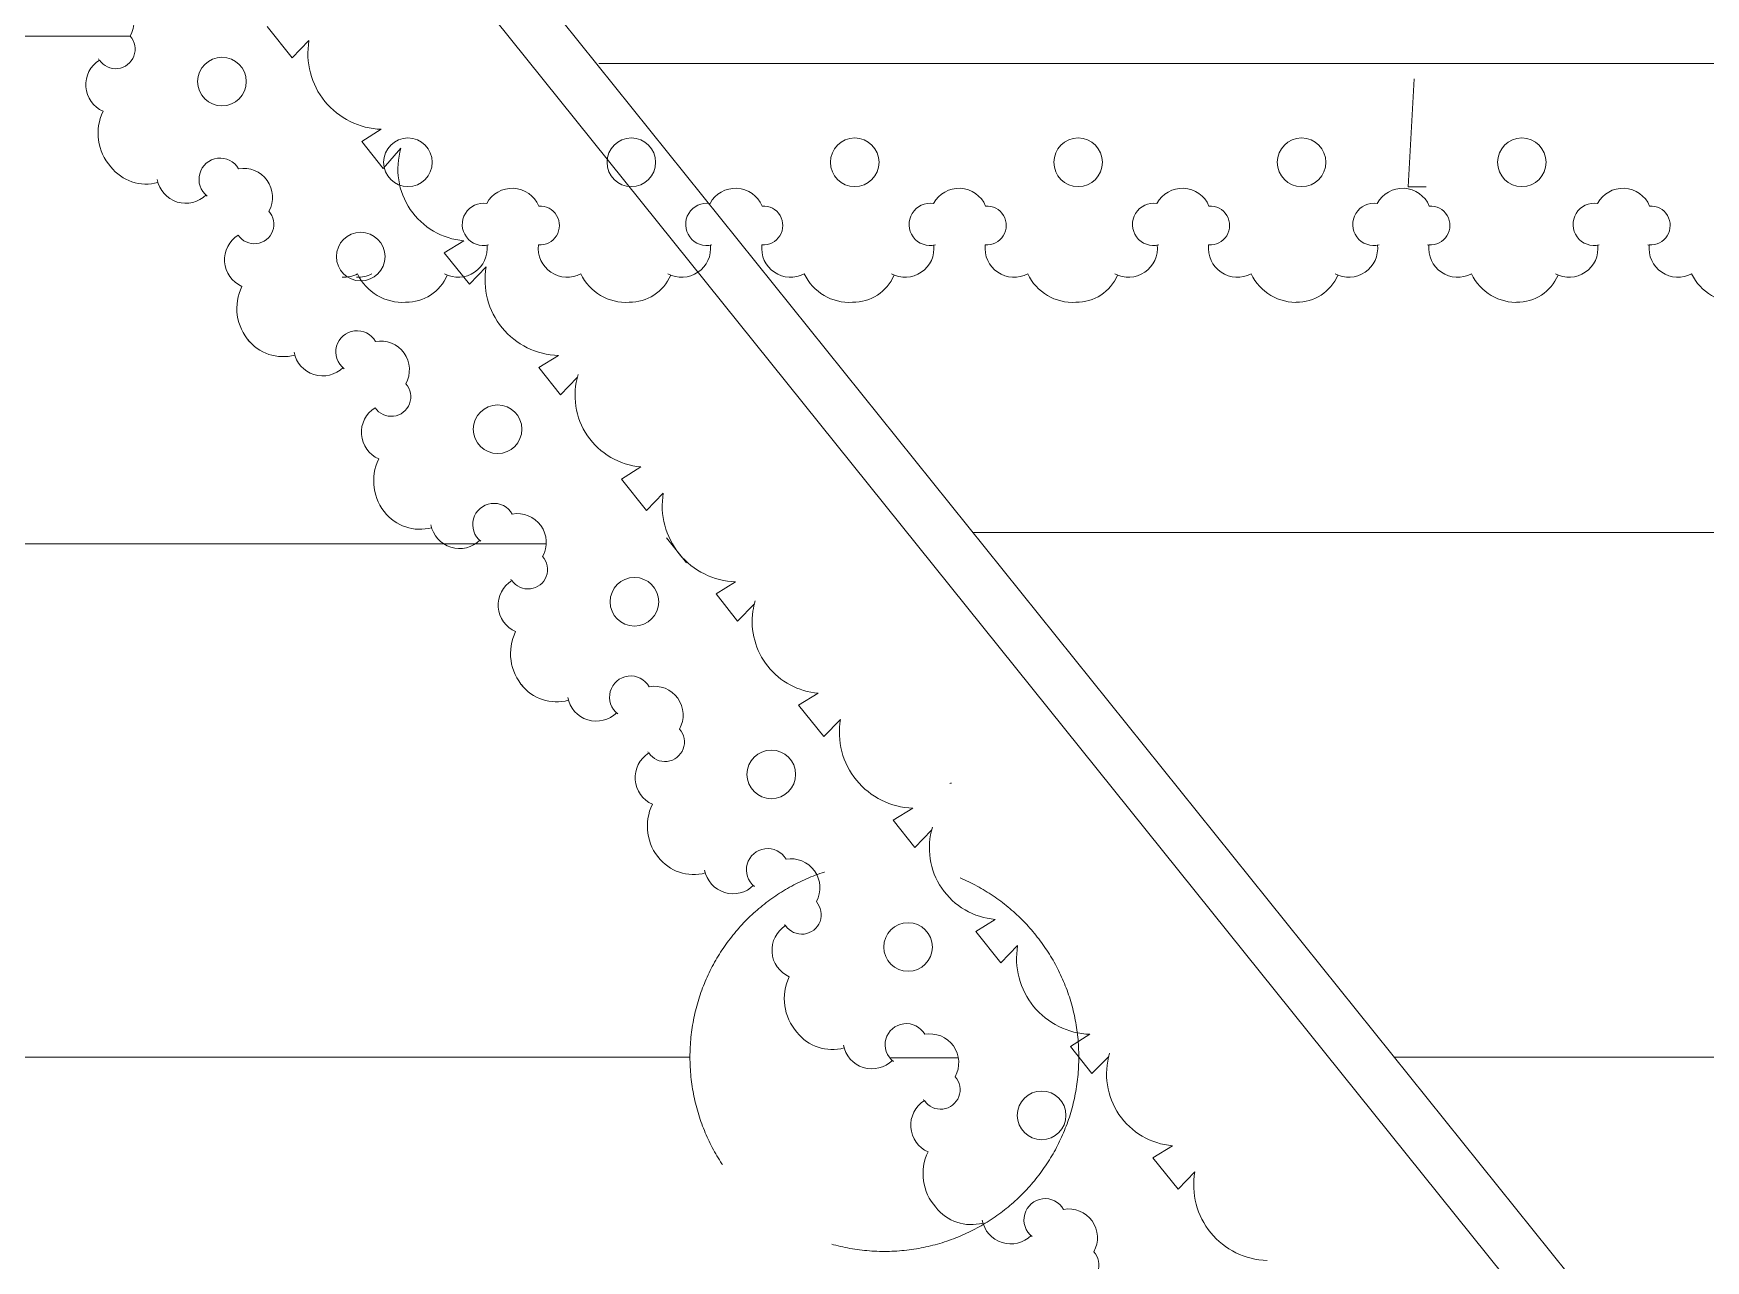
# Model space of a CAD drawing. Header units: millimetres. Extents: x 2399 to 111977, y 1313 to 59551.
# Drawn here: x 15954 to 17271, y 39237 to 40203 of the extents above; entities that cross this region are included whole.
import ezdxf

# ---------------------------------------------------------------- set-up
doc = ezdxf.new("R2010")
doc.units = ezdxf.units.MM
doc.linetypes.add('Невидимая', pattern=[391.222223, 282.222223, -109])
doc.layers.add('hatch1', color=7, linetype='Continuous', lineweight=20, true_color=0x6a6a6a)
doc.layers.add('main line', color=7, linetype='Continuous', lineweight=13)

msp = doc.modelspace()

# ---------------------------------------------------------------- linework, layer by layer
at = {"layer": 'hatch1', "color": 251, "linetype": 'Continuous', "lineweight": 20, "true_color": 0x6a6a6a}
for p in [(17041.0944, 40167.2627), (17050.7187, 40082.151)]:
    msp.add_line(p, (17036.4002, 40082.151), dxfattribs=at)
at = {"layer": 'main line', "color": 7, "linetype": 'Continuous', "lineweight": 13}
for p, q in [((15538.79, 41248.5074), (17305.9715, 39048.0426)), ((15545.2827, 41175.9585), (17260.9173, 39039.6791)), ((15664.6588, 40200.9059), (16030.3968, 40200.9059)), ((16157.9387, 40183.8338), (16138.1514, 40208.471)), ((16171.1502, 40197.378), (16157.9387, 40183.8338)), ((19618.3623, 40179.4455), (16399.3962, 40179.4455)), ((16212.6843, 40118.0406), (16228.0954, 40127.5722)), ((16229.63, 40096.6328), (16212.6843, 40118.0406)), ((16243.5241, 40112.6501), (16229.63, 40096.6328)), ((16277.6211, 40030.3464), (16293.0322, 40039.878)), ((16297.4085, 40005.7092), (16277.6211, 40030.3464)), ((16310.62, 40019.2534), (16297.4085, 40005.7092)), ((16352.1541, 39939.9159), (16367.5652, 39949.4476)), ((16369.0998, 39918.5082), (16352.1541, 39939.9159)), ((16382.3112, 39932.0524), (16369.0998, 39918.5082)), ((16417.0909, 39852.2218), (16432.502, 39861.7534)), ((16436.8783, 39827.5845), (16417.0909, 39852.2218)), ((16450.0897, 39841.1287), (16436.8783, 39827.5845)), ((16452.6875, 39805.9554), (16468.2392, 39786.1875)), ((16693.871, 39810.2199), (17820.4891, 39810.2199)), ((14767.799, 39801.2776), (16357.9296, 39801.2776)), ((16491.6238, 39761.7913), (16507.0349, 39771.3229)), ((16508.5695, 39740.3835), (16491.6238, 39761.7913)), ((16521.781, 39753.9277), (16508.5695, 39740.3835)), ((16556.5607, 39674.0971), (16571.9718, 39683.6288)), ((16576.348, 39649.4599), (16556.5607, 39674.0971)), ((16589.5595, 39663.0041), (16576.348, 39649.4599)), ((16631.0936, 39583.6667), (16646.5047, 39593.1983)), ((16648.0393, 39562.2589), (16631.0936, 39583.6667)), ((16661.2508, 39575.8031), (16648.0393, 39562.2589)), ((16696.0305, 39495.9725), (16711.4416, 39505.5041)), ((16715.8178, 39471.3353), (16696.0305, 39495.9725)), ((16729.0293, 39484.8795), (16715.8178, 39471.3353)), ((16770.5634, 39405.5421), (16785.9745, 39415.0737)), ((14619.4789, 39397.1859), (16471.0864, 39397.1859)), ((16787.5091, 39384.1343), (16770.5634, 39405.5421)), ((16800.7206, 39397.6785), (16787.5091, 39384.1343)), ((17025.5764, 39397.1859), (17820.7669, 39397.1859)), ((16628.3882, 39396.43), (16682.3608, 39396.43)), ((16835.5002, 39317.8479), (16850.9113, 39327.3795)), ((16855.2876, 39293.2107), (16835.5002, 39317.8479)), ((16868.4991, 39306.7549), (16855.2876, 39293.2107))]:
    msp.add_line(p, q, dxfattribs=at)
at = {"layer": 'main line', "color": 7, "linetype": 'Continuous', "lineweight": 13, "flags": 128}
for points in [[(15981.7927, 40212.8237, -1.219803903), (16006.5144, 40234.2477, -0.63216014), (16030.3968, 40200.9059, -1.067465283), (16006.2065, 40182.0281, 0.60309642), (16009.1103, 40141.7183)], [(15981.7927, 40212.8237, -1.219803903), (16006.5144, 40234.2477, -0.63216014), (16030.3968, 40200.9059, -1.067465283), (16006.2065, 40182.0281, 0.60309642), (16009.1103, 40141.7183)], [(15981.7927, 40212.8237, -1.219803903), (16006.5144, 40234.2477, -0.63216014), (16030.3968, 40200.9059, -1.067465283), (16006.2065, 40182.0281, 0.60309642), (16009.1103, 40141.7183)], [(15981.7927, 40212.8237, -1.219803903), (16006.5144, 40234.2477, -0.63216014), (16030.3968, 40200.9059, -1.067465283), (16006.2065, 40182.0281, 0.60309642), (16009.1103, 40141.7183)], [(15981.7927, 40212.8237, -1.219803903), (16006.5144, 40234.2477, -0.63216014), (16030.3968, 40200.9059, -1.067465283), (16006.2065, 40182.0281, 0.60309642), (16009.1103, 40141.7183)], [(15981.7927, 40212.8237, -1.219803903), (16006.5144, 40234.2477, -0.63216014), (16030.3968, 40200.9059, -1.067465283), (16006.2065, 40182.0281, 0.60309642), (16009.1103, 40141.7183)], [(16005.4624, 40182.9667, 0.017938026), (16005.999, 40181.8973)], [(16005.4624, 40182.9667, 0.017938026), (16005.999, 40181.8973)], [(16005.4624, 40182.9667, 0.017938026), (16005.999, 40181.8973)], [(16005.4624, 40182.9667, 0.017938026), (16005.999, 40181.8973)], [(16005.4624, 40182.9667, 0.017938026), (16005.999, 40181.8973)], [(16005.4624, 40182.9667, 0.017938026), (16005.999, 40181.8973)], [(16015.1633, 40098.1167, -0.304535594), (16009.1103, 40141.7183)], [(16015.1633, 40098.1167, -0.304535594), (16009.1103, 40141.7183)], [(16015.1633, 40098.1167, -0.304535594), (16009.1103, 40141.7183)], [(16015.1633, 40098.1167, -0.304535594), (16009.1103, 40141.7183)], [(16015.1633, 40098.1167, -0.304535594), (16009.1103, 40141.7183)], [(16015.1633, 40098.1167, -0.304535594), (16009.1103, 40141.7183)], [(16052.2604, 40085.7033, -0.304535594), (16015.1633, 40098.1167)], [(16052.2604, 40085.7033, -0.304535594), (16015.1633, 40098.1167)], [(16052.2604, 40085.7033, -0.304535594), (16015.1633, 40098.1167)], [(16052.2604, 40085.7033, -0.304535594), (16015.1633, 40098.1167)], [(16052.2604, 40085.7033, -0.304535594), (16015.1633, 40098.1167)], [(16052.2604, 40085.7033, -0.304535594), (16015.1633, 40098.1167)], [(16091.047, 40075.0101, -1.219803903), (16115.7687, 40096.4341, -0.63216014), (16139.6511, 40063.0923, -1.067465283), (16115.4608, 40044.2145, 0.60309642), (16118.3646, 40003.9047)], [(16091.047, 40075.0101, -1.219803903), (16115.7687, 40096.4341, -0.63216014), (16139.6511, 40063.0923, -1.067465283), (16115.4608, 40044.2145, 0.60309642), (16118.3646, 40003.9047)], [(16091.047, 40075.0101, -1.219803903), (16115.7687, 40096.4341, -0.63216014), (16139.6511, 40063.0923, -1.067465283), (16115.4608, 40044.2145, 0.60309642), (16118.3646, 40003.9047)], [(16091.047, 40075.0101, -1.219803903), (16115.7687, 40096.4341, -0.63216014), (16139.6511, 40063.0923, -1.067465283), (16115.4608, 40044.2145, 0.60309642), (16118.3646, 40003.9047)], [(16091.047, 40075.0101, -1.219803903), (16115.7687, 40096.4341, -0.63216014), (16139.6511, 40063.0923, -1.067465283), (16115.4608, 40044.2145, 0.60309642), (16118.3646, 40003.9047)], [(16091.047, 40075.0101, -1.219803903), (16115.7687, 40096.4341, -0.63216014), (16139.6511, 40063.0923, -1.067465283), (16115.4608, 40044.2145, 0.60309642), (16118.3646, 40003.9047)], [(16090.303, 40075.9486, -0.60309642), (16051.7186, 40087.9721)], [(16090.303, 40075.9486, -0.60309642), (16051.7186, 40087.9721)], [(16090.303, 40075.9486, -0.60309642), (16051.7186, 40087.9721)], [(16090.303, 40075.9486, -0.60309642), (16051.7186, 40087.9721)], [(16090.303, 40075.9486, -0.60309642), (16051.7186, 40087.9721)], [(16090.303, 40075.9486, -0.60309642), (16051.7186, 40087.9721)], [(16312.5065, 40036.4966, -1.219803903), (16311.076, 40069.1785, -0.63216014), (16352.04, 40067.1802, -1.067465283), (16351.8053, 40036.4966, 0.60309642), (16385.197, 40013.7303)], [(16312.5065, 40036.4966, -1.219803903), (16311.076, 40069.1785, -0.63216014), (16352.04, 40067.1802, -1.067465283), (16351.8053, 40036.4966, 0.60309642), (16385.197, 40013.7303)], [(16312.5065, 40036.4966, -1.219803903), (16311.076, 40069.1785, -0.63216014), (16352.04, 40067.1802, -1.067465283), (16351.8053, 40036.4966, 0.60309642), (16385.197, 40013.7303)], [(16312.5065, 40036.4966, -1.219803903), (16311.076, 40069.1785, -0.63216014), (16352.04, 40067.1802, -1.067465283), (16351.8053, 40036.4966, 0.60309642), (16385.197, 40013.7303)], [(16312.5065, 40036.4966, -1.219803903), (16311.076, 40069.1785, -0.63216014), (16352.04, 40067.1802, -1.067465283), (16351.8053, 40036.4966, 0.60309642), (16385.197, 40013.7303)], [(16312.5065, 40036.4966, -1.219803903), (16311.076, 40069.1785, -0.63216014), (16352.04, 40067.1802, -1.067465283), (16351.8053, 40036.4966, 0.60309642), (16385.197, 40013.7303)], [(16488.3732, 40036.4966, -1.219803903), (16486.9427, 40069.1785, -0.63216014), (16527.9067, 40067.1802, -1.067465283), (16527.672, 40036.4966, 0.60309642), (16561.0637, 40013.7303)], [(16488.3732, 40036.4966, -1.219803903), (16486.9427, 40069.1785, -0.63216014), (16527.9067, 40067.1802, -1.067465283), (16527.672, 40036.4966, 0.60309642), (16561.0637, 40013.7303)], [(16488.3732, 40036.4966, -1.219803903), (16486.9427, 40069.1785, -0.63216014), (16527.9067, 40067.1802, -1.067465283), (16527.672, 40036.4966, 0.60309642), (16561.0637, 40013.7303)], [(16488.3732, 40036.4966, -1.219803903), (16486.9427, 40069.1785, -0.63216014), (16527.9067, 40067.1802, -1.067465283), (16527.672, 40036.4966, 0.60309642), (16561.0637, 40013.7303)], [(16488.3732, 40036.4966, -1.219803903), (16486.9427, 40069.1785, -0.63216014), (16527.9067, 40067.1802, -1.067465283), (16527.672, 40036.4966, 0.60309642), (16561.0637, 40013.7303)], [(16488.3732, 40036.4966, -1.219803903), (16486.9427, 40069.1785, -0.63216014), (16527.9067, 40067.1802, -1.067465283), (16527.672, 40036.4966, 0.60309642), (16561.0637, 40013.7303)], [(16664.2399, 40036.4966, -1.219803903), (16662.8094, 40069.1785, -0.63216014), (16703.7734, 40067.1802, -1.067465283), (16703.5387, 40036.4966, 0.60309642), (16736.9304, 40013.7303)], [(16664.2399, 40036.4966, -1.219803903), (16662.8094, 40069.1785, -0.63216014), (16703.7734, 40067.1802, -1.067465283), (16703.5387, 40036.4966, 0.60309642), (16736.9304, 40013.7303)], [(16664.2399, 40036.4966, -1.219803903), (16662.8094, 40069.1785, -0.63216014), (16703.7734, 40067.1802, -1.067465283), (16703.5387, 40036.4966, 0.60309642), (16736.9304, 40013.7303)], [(16664.2399, 40036.4966, -1.219803903), (16662.8094, 40069.1785, -0.63216014), (16703.7734, 40067.1802, -1.067465283), (16703.5387, 40036.4966, 0.60309642), (16736.9304, 40013.7303)], [(16664.2399, 40036.4966, -1.219803903), (16662.8094, 40069.1785, -0.63216014), (16703.7734, 40067.1802, -1.067465283), (16703.5387, 40036.4966, 0.60309642), (16736.9304, 40013.7303)], [(16664.2399, 40036.4966, -1.219803903), (16662.8094, 40069.1785, -0.63216014), (16703.7734, 40067.1802, -1.067465283), (16703.5387, 40036.4966, 0.60309642), (16736.9304, 40013.7303)], [(16840.1065, 40036.4966, -1.219803903), (16838.6761, 40069.1785, -0.63216014), (16879.6401, 40067.1802, -1.067465283), (16879.4054, 40036.4966, 0.60309642), (16912.7971, 40013.7303)], [(16840.1065, 40036.4966, -1.219803903), (16838.6761, 40069.1785, -0.63216014), (16879.6401, 40067.1802, -1.067465283), (16879.4054, 40036.4966, 0.60309642), (16912.7971, 40013.7303)], [(16840.1065, 40036.4966, -1.219803903), (16838.6761, 40069.1785, -0.63216014), (16879.6401, 40067.1802, -1.067465283), (16879.4054, 40036.4966, 0.60309642), (16912.7971, 40013.7303)], [(16840.1065, 40036.4966, -1.219803903), (16838.6761, 40069.1785, -0.63216014), (16879.6401, 40067.1802, -1.067465283), (16879.4054, 40036.4966, 0.60309642), (16912.7971, 40013.7303)], [(16840.1065, 40036.4966, -1.219803903), (16838.6761, 40069.1785, -0.63216014), (16879.6401, 40067.1802, -1.067465283), (16879.4054, 40036.4966, 0.60309642), (16912.7971, 40013.7303)], [(16840.1065, 40036.4966, -1.219803903), (16838.6761, 40069.1785, -0.63216014), (16879.6401, 40067.1802, -1.067465283), (16879.4054, 40036.4966, 0.60309642), (16912.7971, 40013.7303)], [(17013.5185, 40036.4966, -1.219803903), (17012.0881, 40069.1785, -0.63216014), (17053.0521, 40067.1802, -1.067465283), (17052.8173, 40036.4966, 0.60309642), (17086.2091, 40013.7303)], [(17013.5185, 40036.4966, -1.219803903), (17012.0881, 40069.1785, -0.63216014), (17053.0521, 40067.1802, -1.067465283), (17052.8173, 40036.4966, 0.60309642), (17086.2091, 40013.7303)], [(17013.5185, 40036.4966, -1.219803903), (17012.0881, 40069.1785, -0.63216014), (17053.0521, 40067.1802, -1.067465283), (17052.8173, 40036.4966, 0.60309642), (17086.2091, 40013.7303)], [(17013.5185, 40036.4966, -1.219803903), (17012.0881, 40069.1785, -0.63216014), (17053.0521, 40067.1802, -1.067465283), (17052.8173, 40036.4966, 0.60309642), (17086.2091, 40013.7303)], [(17013.5185, 40036.4966, -1.219803903), (17012.0881, 40069.1785, -0.63216014), (17053.0521, 40067.1802, -1.067465283), (17052.8173, 40036.4966, 0.60309642), (17086.2091, 40013.7303)], [(17013.5185, 40036.4966, -1.219803903), (17012.0881, 40069.1785, -0.63216014), (17053.0521, 40067.1802, -1.067465283), (17052.8173, 40036.4966, 0.60309642), (17086.2091, 40013.7303)], [(17186.9305, 40036.4966, -1.219803903), (17185.5, 40069.1785, -0.63216014), (17226.4641, 40067.1802, -1.067465283), (17226.2293, 40036.4966, 0.60309642), (17259.6211, 40013.7303)], [(17186.9305, 40036.4966, -1.219803903), (17185.5, 40069.1785, -0.63216014), (17226.4641, 40067.1802, -1.067465283), (17226.2293, 40036.4966, 0.60309642), (17259.6211, 40013.7303)], [(17186.9305, 40036.4966, -1.219803903), (17185.5, 40069.1785, -0.63216014), (17226.4641, 40067.1802, -1.067465283), (17226.2293, 40036.4966, 0.60309642), (17259.6211, 40013.7303)], [(17186.9305, 40036.4966, -1.219803903), (17185.5, 40069.1785, -0.63216014), (17226.4641, 40067.1802, -1.067465283), (17226.2293, 40036.4966, 0.60309642), (17259.6211, 40013.7303)], [(17186.9305, 40036.4966, -1.219803903), (17185.5, 40069.1785, -0.63216014), (17226.4641, 40067.1802, -1.067465283), (17226.2293, 40036.4966, 0.60309642), (17259.6211, 40013.7303)], [(17186.9305, 40036.4966, -1.219803903), (17185.5, 40069.1785, -0.63216014), (17226.4641, 40067.1802, -1.067465283), (17226.2293, 40036.4966, 0.60309642), (17259.6211, 40013.7303)], [(16311.3088, 40036.4966, -0.60309642), (16277.917, 40013.7303)], [(16311.3088, 40036.4966, -0.60309642), (16277.917, 40013.7303)], [(16311.3088, 40036.4966, -0.60309642), (16277.917, 40013.7303)], [(16311.3088, 40036.4966, -0.60309642), (16277.917, 40013.7303)], [(16311.3088, 40036.4966, -0.60309642), (16277.917, 40013.7303)], [(16311.3088, 40036.4966, -0.60309642), (16277.917, 40013.7303)], [(16487.1754, 40036.4966, -0.60309642), (16453.7837, 40013.7303)], [(16487.1754, 40036.4966, -0.60309642), (16453.7837, 40013.7303)], [(16487.1754, 40036.4966, -0.60309642), (16453.7837, 40013.7303)], [(16487.1754, 40036.4966, -0.60309642), (16453.7837, 40013.7303)], [(16487.1754, 40036.4966, -0.60309642), (16453.7837, 40013.7303)], [(16487.1754, 40036.4966, -0.60309642), (16453.7837, 40013.7303)], [(16663.0421, 40036.4966, -0.60309642), (16629.6504, 40013.7303)], [(16663.0421, 40036.4966, -0.60309642), (16629.6504, 40013.7303)], [(16663.0421, 40036.4966, -0.60309642), (16629.6504, 40013.7303)], [(16663.0421, 40036.4966, -0.60309642), (16629.6504, 40013.7303)], [(16663.0421, 40036.4966, -0.60309642), (16629.6504, 40013.7303)], [(16663.0421, 40036.4966, -0.60309642), (16629.6504, 40013.7303)], [(16838.9088, 40036.4966, -0.60309642), (16805.5171, 40013.7303)], [(16838.9088, 40036.4966, -0.60309642), (16805.5171, 40013.7303)], [(16838.9088, 40036.4966, -0.60309642), (16805.5171, 40013.7303)], [(16838.9088, 40036.4966, -0.60309642), (16805.5171, 40013.7303)], [(16838.9088, 40036.4966, -0.60309642), (16805.5171, 40013.7303)], [(16838.9088, 40036.4966, -0.60309642), (16805.5171, 40013.7303)], [(17012.3208, 40036.4966, -0.60309642), (16978.929, 40013.7303)], [(17012.3208, 40036.4966, -0.60309642), (16978.929, 40013.7303)], [(17012.3208, 40036.4966, -0.60309642), (16978.929, 40013.7303)], [(17012.3208, 40036.4966, -0.60309642), (16978.929, 40013.7303)], [(17012.3208, 40036.4966, -0.60309642), (16978.929, 40013.7303)], [(17012.3208, 40036.4966, -0.60309642), (16978.929, 40013.7303)], [(17051.6196, 40036.4966, 0.017938026), (17052.791, 40036.2527)], [(17051.6196, 40036.4966, 0.017938026), (17052.791, 40036.2527)], [(17051.6196, 40036.4966, 0.017938026), (17052.791, 40036.2527)], [(17051.6196, 40036.4966, 0.017938026), (17052.791, 40036.2527)], [(17051.6196, 40036.4966, 0.017938026), (17052.791, 40036.2527)], [(17051.6196, 40036.4966, 0.017938026), (17052.791, 40036.2527)], [(17185.7328, 40036.4966, -0.60309642), (17152.341, 40013.7303)], [(17185.7328, 40036.4966, -0.60309642), (17152.341, 40013.7303)], [(17185.7328, 40036.4966, -0.60309642), (17152.341, 40013.7303)], [(17185.7328, 40036.4966, -0.60309642), (17152.341, 40013.7303)], [(17185.7328, 40036.4966, -0.60309642), (17152.341, 40013.7303)], [(17185.7328, 40036.4966, -0.60309642), (17152.341, 40013.7303)], [(17225.0316, 40036.4966, 0.017938026), (17226.2029, 40036.2527)], [(17225.0316, 40036.4966, 0.017938026), (17226.2029, 40036.2527)], [(17225.0316, 40036.4966, 0.017938026), (17226.2029, 40036.2527)], [(17225.0316, 40036.4966, 0.017938026), (17226.2029, 40036.2527)], [(17225.0316, 40036.4966, 0.017938026), (17226.2029, 40036.2527)], [(17225.0316, 40036.4966, 0.017938026), (17226.2029, 40036.2527)], [(16124.4176, 39960.3031, -0.304535594), (16118.3646, 40003.9047)], [(16124.4176, 39960.3031, -0.304535594), (16118.3646, 40003.9047)], [(16124.4176, 39960.3031, -0.304535594), (16118.3646, 40003.9047)], [(16124.4176, 39960.3031, -0.304535594), (16118.3646, 40003.9047)], [(16124.4176, 39960.3031, -0.304535594), (16118.3646, 40003.9047)], [(16124.4176, 39960.3031, -0.304535594), (16118.3646, 40003.9047)], [(16197.3042, 40011.1134, 0.137213778), (16209.3303, 40013.7303)], [(16197.3042, 40011.1134, 0.137213778), (16209.3303, 40013.7303)], [(16197.3042, 40011.1134, 0.137213778), (16209.3303, 40013.7303)], [(16197.3042, 40011.1134, 0.137213778), (16209.3303, 40013.7303)], [(16197.3042, 40011.1134, 0.137213778), (16209.3303, 40013.7303)], [(16197.3042, 40011.1134, 0.137213778), (16209.3303, 40013.7303)], [(16208.5083, 40011.1134, 0.137213778), (16220.5344, 40013.7303)], [(16208.5083, 40011.1134, 0.137213778), (16220.5344, 40013.7303)], [(16208.5083, 40011.1134, 0.137213778), (16220.5344, 40013.7303)], [(16208.5083, 40011.1134, 0.137213778), (16220.5344, 40013.7303)], [(16247.258, 39991.3868, -0.304535594), (16209.3303, 40013.7303)], [(16247.258, 39991.3868, -0.304535594), (16209.3303, 40013.7303)], [(16247.258, 39991.3868, -0.304535594), (16209.3303, 40013.7303)], [(16247.258, 39991.3868, -0.304535594), (16209.3303, 40013.7303)], [(16247.258, 39991.3868, -0.304535594), (16209.3303, 40013.7303)], [(16247.258, 39991.3868, -0.304535594), (16209.3303, 40013.7303)], [(16280.0314, 40012.7454, -0.304535594), (16247.258, 39991.3868)], [(16280.0314, 40012.7454, -0.304535594), (16247.258, 39991.3868)], [(16280.0314, 40012.7454, -0.304535594), (16247.258, 39991.3868)], [(16280.0314, 40012.7454, -0.304535594), (16247.258, 39991.3868)], [(16280.0314, 40012.7454, -0.304535594), (16247.258, 39991.3868)], [(16280.0314, 40012.7454, -0.304535594), (16247.258, 39991.3868)], [(16423.1247, 39991.3868, -0.304535594), (16385.197, 40013.7303)], [(16423.1247, 39991.3868, -0.304535594), (16385.197, 40013.7303)], [(16423.1247, 39991.3868, -0.304535594), (16385.197, 40013.7303)], [(16423.1247, 39991.3868, -0.304535594), (16385.197, 40013.7303)], [(16423.1247, 39991.3868, -0.304535594), (16385.197, 40013.7303)], [(16423.1247, 39991.3868, -0.304535594), (16385.197, 40013.7303)], [(16455.8981, 40012.7454, -0.304535594), (16423.1247, 39991.3868)], [(16455.8981, 40012.7454, -0.304535594), (16423.1247, 39991.3868)], [(16455.8981, 40012.7454, -0.304535594), (16423.1247, 39991.3868)], [(16455.8981, 40012.7454, -0.304535594), (16423.1247, 39991.3868)], [(16455.8981, 40012.7454, -0.304535594), (16423.1247, 39991.3868)], [(16455.8981, 40012.7454, -0.304535594), (16423.1247, 39991.3868)], [(16598.9914, 39991.3868, -0.304535594), (16561.0637, 40013.7303)], [(16598.9914, 39991.3868, -0.304535594), (16561.0637, 40013.7303)], [(16598.9914, 39991.3868, -0.304535594), (16561.0637, 40013.7303)], [(16598.9914, 39991.3868, -0.304535594), (16561.0637, 40013.7303)], [(16598.9914, 39991.3868, -0.304535594), (16561.0637, 40013.7303)], [(16598.9914, 39991.3868, -0.304535594), (16561.0637, 40013.7303)], [(16631.7648, 40012.7454, -0.304535594), (16598.9914, 39991.3868)], [(16631.7648, 40012.7454, -0.304535594), (16598.9914, 39991.3868)], [(16631.7648, 40012.7454, -0.304535594), (16598.9914, 39991.3868)], [(16631.7648, 40012.7454, -0.304535594), (16598.9914, 39991.3868)], [(16631.7648, 40012.7454, -0.304535594), (16598.9914, 39991.3868)], [(16631.7648, 40012.7454, -0.304535594), (16598.9914, 39991.3868)], [(16774.8581, 39991.3868, -0.304535594), (16736.9304, 40013.7303)], [(16774.8581, 39991.3868, -0.304535594), (16736.9304, 40013.7303)], [(16774.8581, 39991.3868, -0.304535594), (16736.9304, 40013.7303)], [(16774.8581, 39991.3868, -0.304535594), (16736.9304, 40013.7303)], [(16774.8581, 39991.3868, -0.304535594), (16736.9304, 40013.7303)], [(16774.8581, 39991.3868, -0.304535594), (16736.9304, 40013.7303)], [(16807.6315, 40012.7454, -0.304535594), (16774.8581, 39991.3868)], [(16807.6315, 40012.7454, -0.304535594), (16774.8581, 39991.3868)], [(16807.6315, 40012.7454, -0.304535594), (16774.8581, 39991.3868)], [(16807.6315, 40012.7454, -0.304535594), (16774.8581, 39991.3868)], [(16807.6315, 40012.7454, -0.304535594), (16774.8581, 39991.3868)], [(16807.6315, 40012.7454, -0.304535594), (16774.8581, 39991.3868)], [(16950.7248, 39991.3868, -0.304535594), (16912.7971, 40013.7303)], [(16950.7248, 39991.3868, -0.304535594), (16912.7971, 40013.7303)], [(16950.7248, 39991.3868, -0.304535594), (16912.7971, 40013.7303)], [(16950.7248, 39991.3868, -0.304535594), (16912.7971, 40013.7303)], [(16950.7248, 39991.3868, -0.304535594), (16912.7971, 40013.7303)], [(16950.7248, 39991.3868, -0.304535594), (16912.7971, 40013.7303)], [(16981.0435, 40012.7454, -0.304535594), (16948.2701, 39991.3868)], [(16981.0435, 40012.7454, -0.304535594), (16948.2701, 39991.3868)], [(16981.0435, 40012.7454, -0.304535594), (16948.2701, 39991.3868)], [(16981.0435, 40012.7454, -0.304535594), (16948.2701, 39991.3868)], [(16981.0435, 40012.7454, -0.304535594), (16948.2701, 39991.3868)], [(16981.0435, 40012.7454, -0.304535594), (16948.2701, 39991.3868)], [(17124.1368, 39991.3868, -0.304535594), (17086.2091, 40013.7303)], [(17124.1368, 39991.3868, -0.304535594), (17086.2091, 40013.7303)], [(17124.1368, 39991.3868, -0.304535594), (17086.2091, 40013.7303)], [(17124.1368, 39991.3868, -0.304535594), (17086.2091, 40013.7303)], [(17124.1368, 39991.3868, -0.304535594), (17086.2091, 40013.7303)], [(17124.1368, 39991.3868, -0.304535594), (17086.2091, 40013.7303)], [(17154.4554, 40012.7454, -0.304535594), (17121.6821, 39991.3868)], [(17154.4554, 40012.7454, -0.304535594), (17121.6821, 39991.3868)], [(17154.4554, 40012.7454, -0.304535594), (17121.6821, 39991.3868)], [(17154.4554, 40012.7454, -0.304535594), (17121.6821, 39991.3868)], [(17154.4554, 40012.7454, -0.304535594), (17121.6821, 39991.3868)], [(17154.4554, 40012.7454, -0.304535594), (17121.6821, 39991.3868)], [(17297.5488, 39991.3868, -0.304535594), (17259.6211, 40013.7303)], [(17297.5488, 39991.3868, -0.304535594), (17259.6211, 40013.7303)], [(17297.5488, 39991.3868, -0.304535594), (17259.6211, 40013.7303)], [(17297.5488, 39991.3868, -0.304535594), (17259.6211, 40013.7303)], [(17297.5488, 39991.3868, -0.304535594), (17259.6211, 40013.7303)], [(17297.5488, 39991.3868, -0.304535594), (17259.6211, 40013.7303)], [(16198.7764, 39939.1201, -1.219803903), (16223.4981, 39960.5441, -0.63216014), (16247.3804, 39927.2023, -1.067465283), (16223.1901, 39908.3245, 0.60309642), (16226.094, 39868.0147)], [(16198.7764, 39939.1201, -1.219803903), (16223.4981, 39960.5441, -0.63216014), (16247.3804, 39927.2023, -1.067465283), (16223.1901, 39908.3245, 0.60309642), (16226.094, 39868.0147)], [(16198.7764, 39939.1201, -1.219803903), (16223.4981, 39960.5441, -0.63216014), (16247.3804, 39927.2023, -1.067465283), (16223.1901, 39908.3245, 0.60309642), (16226.094, 39868.0147)], [(16198.7764, 39939.1201, -1.219803903), (16223.4981, 39960.5441, -0.63216014), (16247.3804, 39927.2023, -1.067465283), (16223.1901, 39908.3245, 0.60309642), (16226.094, 39868.0147)], [(16198.7764, 39939.1201, -1.219803903), (16223.4981, 39960.5441, -0.63216014), (16247.3804, 39927.2023, -1.067465283), (16223.1901, 39908.3245, 0.60309642), (16226.094, 39868.0147)], [(16198.7764, 39939.1201, -1.219803903), (16223.4981, 39960.5441, -0.63216014), (16247.3804, 39927.2023, -1.067465283), (16223.1901, 39908.3245, 0.60309642), (16226.094, 39868.0147)], [(16159.9898, 39949.8133, -0.304535594), (16122.8927, 39962.2267)], [(16159.9898, 39949.8133, -0.304535594), (16122.8927, 39962.2267)], [(16159.9898, 39949.8133, -0.304535594), (16122.8927, 39962.2267)], [(16159.9898, 39949.8133, -0.304535594), (16122.8927, 39962.2267)], [(16159.9898, 39949.8133, -0.304535594), (16122.8927, 39962.2267)], [(16159.9898, 39949.8133, -0.304535594), (16122.8927, 39962.2267)], [(16198.0323, 39940.0586, -0.60309642), (16159.448, 39952.0821)], [(16198.0323, 39940.0586, -0.60309642), (16159.448, 39952.0821)], [(16198.0323, 39940.0586, -0.60309642), (16159.448, 39952.0821)], [(16198.0323, 39940.0586, -0.60309642), (16159.448, 39952.0821)], [(16198.0323, 39940.0586, -0.60309642), (16159.448, 39952.0821)], [(16198.0323, 39940.0586, -0.60309642), (16159.448, 39952.0821)], [(16232.147, 39824.413, -0.304535594), (16226.094, 39868.0147)], [(16232.147, 39824.413, -0.304535594), (16226.094, 39868.0147)], [(16232.147, 39824.413, -0.304535594), (16226.094, 39868.0147)], [(16232.147, 39824.413, -0.304535594), (16226.094, 39868.0147)], [(16232.147, 39824.413, -0.304535594), (16226.094, 39868.0147)], [(16232.147, 39824.413, -0.304535594), (16226.094, 39868.0147)], [(16306.5057, 39803.23, -1.219803903), (16331.2274, 39824.6541, -0.63216014), (16355.1098, 39791.3122, -1.067465283), (16330.9194, 39772.4345, 0.60309642), (16333.8233, 39732.1247)], [(16306.5057, 39803.23, -1.219803903), (16331.2274, 39824.6541, -0.63216014), (16355.1098, 39791.3122, -1.067465283), (16330.9194, 39772.4345, 0.60309642), (16333.8233, 39732.1247)], [(16306.5057, 39803.23, -1.219803903), (16331.2274, 39824.6541, -0.63216014), (16355.1098, 39791.3122, -1.067465283), (16330.9194, 39772.4345, 0.60309642), (16333.8233, 39732.1247)], [(16306.5057, 39803.23, -1.219803903), (16331.2274, 39824.6541, -0.63216014), (16355.1098, 39791.3122, -1.067465283), (16330.9194, 39772.4345, 0.60309642), (16333.8233, 39732.1247)], [(16306.5057, 39803.23, -1.219803903), (16331.2274, 39824.6541, -0.63216014), (16355.1098, 39791.3122, -1.067465283), (16330.9194, 39772.4345, 0.60309642), (16333.8233, 39732.1247)], [(16306.5057, 39803.23, -1.219803903), (16331.2274, 39824.6541, -0.63216014), (16355.1098, 39791.3122, -1.067465283), (16330.9194, 39772.4345, 0.60309642), (16333.8233, 39732.1247)], [(16267.7191, 39813.9233, -0.304535594), (16230.622, 39826.3366)], [(16267.7191, 39813.9233, -0.304535594), (16230.622, 39826.3366)], [(16267.7191, 39813.9233, -0.304535594), (16230.622, 39826.3366)], [(16267.7191, 39813.9233, -0.304535594), (16230.622, 39826.3366)], [(16267.7191, 39813.9233, -0.304535594), (16230.622, 39826.3366)], [(16267.7191, 39813.9233, -0.304535594), (16230.622, 39826.3366)], [(16305.7616, 39804.1686, -0.60309642), (16267.1773, 39816.1921)], [(16305.7616, 39804.1686, -0.60309642), (16267.1773, 39816.1921)], [(16305.7616, 39804.1686, -0.60309642), (16267.1773, 39816.1921)], [(16305.7616, 39804.1686, -0.60309642), (16267.1773, 39816.1921)], [(16305.7616, 39804.1686, -0.60309642), (16267.1773, 39816.1921)], [(16305.7616, 39804.1686, -0.60309642), (16267.1773, 39816.1921)], [(16330.1754, 39773.373, 0.017938026), (16330.712, 39772.3036)], [(16330.1754, 39773.373, 0.017938026), (16330.712, 39772.3036)], [(16330.1754, 39773.373, 0.017938026), (16330.712, 39772.3036)], [(16330.1754, 39773.373, 0.017938026), (16330.712, 39772.3036)], [(16330.1754, 39773.373, 0.017938026), (16330.712, 39772.3036)], [(16330.1754, 39773.373, 0.017938026), (16330.712, 39772.3036)], [(16339.8763, 39688.523, -0.304535594), (16333.8233, 39732.1247)], [(16339.8763, 39688.523, -0.304535594), (16333.8233, 39732.1247)], [(16339.8763, 39688.523, -0.304535594), (16333.8233, 39732.1247)], [(16339.8763, 39688.523, -0.304535594), (16333.8233, 39732.1247)], [(16339.8763, 39688.523, -0.304535594), (16333.8233, 39732.1247)], [(16339.8763, 39688.523, -0.304535594), (16333.8233, 39732.1247)], [(16375.4484, 39678.0333, -0.304535594), (16338.3514, 39690.4466)], [(16375.4484, 39678.0333, -0.304535594), (16338.3514, 39690.4466)], [(16375.4484, 39678.0333, -0.304535594), (16338.3514, 39690.4466)], [(16375.4484, 39678.0333, -0.304535594), (16338.3514, 39690.4466)], [(16375.4484, 39678.0333, -0.304535594), (16338.3514, 39690.4466)], [(16375.4484, 39678.0333, -0.304535594), (16338.3514, 39690.4466)], [(16414.235, 39667.34, -1.219803903), (16438.9568, 39688.764, -0.63216014), (16462.8391, 39655.4222, -1.067465283), (16438.6488, 39636.5445, 0.60309642), (16441.5527, 39596.2347)], [(16414.235, 39667.34, -1.219803903), (16438.9568, 39688.764, -0.63216014), (16462.8391, 39655.4222, -1.067465283), (16438.6488, 39636.5445, 0.60309642), (16441.5527, 39596.2347)], [(16414.235, 39667.34, -1.219803903), (16438.9568, 39688.764, -0.63216014), (16462.8391, 39655.4222, -1.067465283), (16438.6488, 39636.5445, 0.60309642), (16441.5527, 39596.2347)], [(16414.235, 39667.34, -1.219803903), (16438.9568, 39688.764, -0.63216014), (16462.8391, 39655.4222, -1.067465283), (16438.6488, 39636.5445, 0.60309642), (16441.5527, 39596.2347)], [(16414.235, 39667.34, -1.219803903), (16438.9568, 39688.764, -0.63216014), (16462.8391, 39655.4222, -1.067465283), (16438.6488, 39636.5445, 0.60309642), (16441.5527, 39596.2347)], [(16414.235, 39667.34, -1.219803903), (16438.9568, 39688.764, -0.63216014), (16462.8391, 39655.4222, -1.067465283), (16438.6488, 39636.5445, 0.60309642), (16441.5527, 39596.2347)], [(16413.491, 39668.2786, -0.60309642), (16374.9067, 39680.302)], [(16413.491, 39668.2786, -0.60309642), (16374.9067, 39680.302)], [(16413.491, 39668.2786, -0.60309642), (16374.9067, 39680.302)], [(16413.491, 39668.2786, -0.60309642), (16374.9067, 39680.302)], [(16413.491, 39668.2786, -0.60309642), (16374.9067, 39680.302)], [(16413.491, 39668.2786, -0.60309642), (16374.9067, 39680.302)], [(16437.9047, 39637.483, 0.017938026), (16438.4413, 39636.4136)], [(16437.9047, 39637.483, 0.017938026), (16438.4413, 39636.4136)], [(16437.9047, 39637.483, 0.017938026), (16438.4413, 39636.4136)], [(16437.9047, 39637.483, 0.017938026), (16438.4413, 39636.4136)], [(16437.9047, 39637.483, 0.017938026), (16438.4413, 39636.4136)], [(16437.9047, 39637.483, 0.017938026), (16438.4413, 39636.4136)], [(16676.8362, 39612.8453, -0.017938026), (16675.6648, 39612.6014)], [(16676.8362, 39612.8453, -0.017938026), (16675.6648, 39612.6014)], [(16676.8362, 39612.8453, -0.017938026), (16675.6648, 39612.6014)], [(16676.8362, 39612.8453, -0.017938026), (16675.6648, 39612.6014)], [(16676.8362, 39612.8453, -0.017938026), (16675.6648, 39612.6014)], [(16676.8362, 39612.8453, -0.017938026), (16675.6648, 39612.6014)], [(16676.8362, 39612.8453, -0.017938026), (16675.6648, 39612.6014)], [(16676.8362, 39612.8453, -0.017938026), (16675.6648, 39612.6014)], [(16676.8362, 39612.8453, -0.017938026), (16675.6648, 39612.6014)], [(16676.8362, 39612.8453, -0.017938026), (16675.6648, 39612.6014)], [(16676.8362, 39612.8453, -0.017938026), (16675.6648, 39612.6014)], [(16676.8362, 39612.8453, -0.017938026), (16675.6648, 39612.6014)], [(16447.6057, 39552.633, -0.304535594), (16441.5527, 39596.2347)], [(16447.6057, 39552.633, -0.304535594), (16441.5527, 39596.2347)], [(16447.6057, 39552.633, -0.304535594), (16441.5527, 39596.2347)], [(16447.6057, 39552.633, -0.304535594), (16441.5527, 39596.2347)], [(16447.6057, 39552.633, -0.304535594), (16441.5527, 39596.2347)], [(16447.6057, 39552.633, -0.304535594), (16441.5527, 39596.2347)], [(16521.9644, 39531.45, -1.219803903), (16546.6861, 39552.874, -0.63216014), (16570.5685, 39519.5322, -1.067465283), (16546.3781, 39500.6544, 0.60309642), (16549.282, 39460.3446)], [(16521.9644, 39531.45, -1.219803903), (16546.6861, 39552.874, -0.63216014), (16570.5685, 39519.5322, -1.067465283), (16546.3781, 39500.6544, 0.60309642), (16549.282, 39460.3446)], [(16521.9644, 39531.45, -1.219803903), (16546.6861, 39552.874, -0.63216014), (16570.5685, 39519.5322, -1.067465283), (16546.3781, 39500.6544, 0.60309642), (16549.282, 39460.3446)], [(16521.9644, 39531.45, -1.219803903), (16546.6861, 39552.874, -0.63216014), (16570.5685, 39519.5322, -1.067465283), (16546.3781, 39500.6544, 0.60309642), (16549.282, 39460.3446)], [(16521.9644, 39531.45, -1.219803903), (16546.6861, 39552.874, -0.63216014), (16570.5685, 39519.5322, -1.067465283), (16546.3781, 39500.6544, 0.60309642), (16549.282, 39460.3446)], [(16521.9644, 39531.45, -1.219803903), (16546.6861, 39552.874, -0.63216014), (16570.5685, 39519.5322, -1.067465283), (16546.3781, 39500.6544, 0.60309642), (16549.282, 39460.3446)], [(16483.1778, 39542.1432, -0.304535594), (16446.0807, 39554.5566)], [(16483.1778, 39542.1432, -0.304535594), (16446.0807, 39554.5566)], [(16483.1778, 39542.1432, -0.304535594), (16446.0807, 39554.5566)], [(16483.1778, 39542.1432, -0.304535594), (16446.0807, 39554.5566)], [(16483.1778, 39542.1432, -0.304535594), (16446.0807, 39554.5566)], [(16483.1778, 39542.1432, -0.304535594), (16446.0807, 39554.5566)], [(16521.2203, 39532.3885, -0.60309642), (16482.636, 39544.412)], [(16521.2203, 39532.3885, -0.60309642), (16482.636, 39544.412)], [(16521.2203, 39532.3885, -0.60309642), (16482.636, 39544.412)], [(16521.2203, 39532.3885, -0.60309642), (16482.636, 39544.412)], [(16521.2203, 39532.3885, -0.60309642), (16482.636, 39544.412)], [(16521.2203, 39532.3885, -0.60309642), (16482.636, 39544.412)], [(16545.6341, 39501.593, 0.017938026), (16546.1707, 39500.5236)], [(16545.6341, 39501.593, 0.017938026), (16546.1707, 39500.5236)], [(16545.6341, 39501.593, 0.017938026), (16546.1707, 39500.5236)], [(16545.6341, 39501.593, 0.017938026), (16546.1707, 39500.5236)], [(16545.6341, 39501.593, 0.017938026), (16546.1707, 39500.5236)], [(16545.6341, 39501.593, 0.017938026), (16546.1707, 39500.5236)], [(16555.335, 39416.743, -0.304535594), (16549.282, 39460.3446)], [(16555.335, 39416.743, -0.304535594), (16549.282, 39460.3446)], [(16555.335, 39416.743, -0.304535594), (16549.282, 39460.3446)], [(16555.335, 39416.743, -0.304535594), (16549.282, 39460.3446)], [(16555.335, 39416.743, -0.304535594), (16549.282, 39460.3446)], [(16555.335, 39416.743, -0.304535594), (16549.282, 39460.3446)], [(16631.2187, 39393.6364, -1.219803903), (16655.9404, 39415.0604, -0.63216014), (16679.8228, 39381.7186, -1.067465283), (16655.6324, 39362.8408, 0.60309642), (16658.5363, 39322.531)], [(16631.2187, 39393.6364, -1.219803903), (16655.9404, 39415.0604, -0.63216014), (16679.8228, 39381.7186, -1.067465283), (16655.6324, 39362.8408, 0.60309642), (16658.5363, 39322.531)], [(16631.2187, 39393.6364, -1.219803903), (16655.9404, 39415.0604, -0.63216014), (16679.8228, 39381.7186, -1.067465283), (16655.6324, 39362.8408, 0.60309642), (16658.5363, 39322.531)], [(16631.2187, 39393.6364, -1.219803903), (16655.9404, 39415.0604, -0.63216014), (16679.8228, 39381.7186, -1.067465283), (16655.6324, 39362.8408, 0.60309642), (16658.5363, 39322.531)], [(16631.2187, 39393.6364, -1.219803903), (16655.9404, 39415.0604, -0.63216014), (16679.8228, 39381.7186, -1.067465283), (16655.6324, 39362.8408, 0.60309642), (16658.5363, 39322.531)], [(16631.2187, 39393.6364, -1.219803903), (16655.9404, 39415.0604, -0.63216014), (16679.8228, 39381.7186, -1.067465283), (16655.6324, 39362.8408, 0.60309642), (16658.5363, 39322.531)], [(16592.4321, 39404.3296, -0.304535594), (16555.335, 39416.743)], [(16592.4321, 39404.3296, -0.304535594), (16555.335, 39416.743)], [(16592.4321, 39404.3296, -0.304535594), (16555.335, 39416.743)], [(16592.4321, 39404.3296, -0.304535594), (16555.335, 39416.743)], [(16592.4321, 39404.3296, -0.304535594), (16555.335, 39416.743)], [(16592.4321, 39404.3296, -0.304535594), (16555.335, 39416.743)], [(16630.4746, 39394.5749, -0.60309642), (16591.8903, 39406.5984)], [(16630.4746, 39394.5749, -0.60309642), (16591.8903, 39406.5984)], [(16630.4746, 39394.5749, -0.60309642), (16591.8903, 39406.5984)], [(16630.4746, 39394.5749, -0.60309642), (16591.8903, 39406.5984)], [(16630.4746, 39394.5749, -0.60309642), (16591.8903, 39406.5984)], [(16630.4746, 39394.5749, -0.60309642), (16591.8903, 39406.5984)], [(16654.8884, 39363.7794, 0.017938026), (16655.425, 39362.71)], [(16654.8884, 39363.7794, 0.017938026), (16655.425, 39362.71)], [(16654.8884, 39363.7794, 0.017938026), (16655.425, 39362.71)], [(16654.8884, 39363.7794, 0.017938026), (16655.425, 39362.71)], [(16654.8884, 39363.7794, 0.017938026), (16655.425, 39362.71)], [(16654.8884, 39363.7794, 0.017938026), (16655.425, 39362.71)], [(16664.5893, 39278.9294, -0.304535594), (16658.5363, 39322.531)], [(16664.5893, 39278.9294, -0.304535594), (16658.5363, 39322.531)], [(16664.5893, 39278.9294, -0.304535594), (16658.5363, 39322.531)], [(16664.5893, 39278.9294, -0.304535594), (16658.5363, 39322.531)], [(16664.5893, 39278.9294, -0.304535594), (16658.5363, 39322.531)], [(16664.5893, 39278.9294, -0.304535594), (16658.5363, 39322.531)], [(16701.6864, 39266.516, -0.304535594), (16664.5893, 39278.9294)], [(16701.6864, 39266.516, -0.304535594), (16664.5893, 39278.9294)], [(16701.6864, 39266.516, -0.304535594), (16664.5893, 39278.9294)], [(16701.6864, 39266.516, -0.304535594), (16664.5893, 39278.9294)], [(16701.6864, 39266.516, -0.304535594), (16664.5893, 39278.9294)], [(16701.6864, 39266.516, -0.304535594), (16664.5893, 39278.9294)], [(16740.473, 39255.8228, -1.219803903), (16765.1947, 39277.2468, -0.63216014), (16789.0771, 39243.905, -1.067465283), (16764.8867, 39225.0272, 0.60309642), (16767.7906, 39184.7174)], [(16740.473, 39255.8228, -1.219803903), (16765.1947, 39277.2468, -0.63216014), (16789.0771, 39243.905, -1.067465283), (16764.8867, 39225.0272, 0.60309642), (16767.7906, 39184.7174)], [(16740.473, 39255.8228, -1.219803903), (16765.1947, 39277.2468, -0.63216014), (16789.0771, 39243.905, -1.067465283), (16764.8867, 39225.0272, 0.60309642), (16767.7906, 39184.7174)], [(16740.473, 39255.8228, -1.219803903), (16765.1947, 39277.2468, -0.63216014), (16789.0771, 39243.905, -1.067465283), (16764.8867, 39225.0272, 0.60309642), (16767.7906, 39184.7174)], [(16740.473, 39255.8228, -1.219803903), (16765.1947, 39277.2468, -0.63216014), (16789.0771, 39243.905, -1.067465283), (16764.8867, 39225.0272, 0.60309642), (16767.7906, 39184.7174)], [(16740.473, 39255.8228, -1.219803903), (16765.1947, 39277.2468, -0.63216014), (16789.0771, 39243.905, -1.067465283), (16764.8867, 39225.0272, 0.60309642), (16767.7906, 39184.7174)], [(16739.7289, 39256.7613, -0.60309642), (16701.1446, 39268.7848)], [(16739.7289, 39256.7613, -0.60309642), (16701.1446, 39268.7848)], [(16739.7289, 39256.7613, -0.60309642), (16701.1446, 39268.7848)], [(16739.7289, 39256.7613, -0.60309642), (16701.1446, 39268.7848)], [(16739.7289, 39256.7613, -0.60309642), (16701.1446, 39268.7848)], [(16739.7289, 39256.7613, -0.60309642), (16701.1446, 39268.7848)]]:
    msp.add_lwpolyline(points, format="xyb", dxfattribs=at)
at = {"layer": 'main line', "color": 7, "linetype": 'Continuous', "lineweight": 13}
for centre in [(16102.659, 40165.1746), (16102.659, 40165.1746), (16102.659, 40165.1746), (16102.659, 40165.1746), (16102.659, 40165.1746), (16102.659, 40165.1746), (16249.0651, 40101.6093), (16249.0651, 40101.6093), (16249.0651, 40101.6093), (16249.0651, 40101.6093), (16249.0651, 40101.6093), (16249.0651, 40101.6093), (16424.9317, 40101.6093), (16424.9317, 40101.6093), (16424.9317, 40101.6093), (16424.9317, 40101.6093), (16424.9317, 40101.6093), (16424.9317, 40101.6093), (16600.7984, 40101.6093), (16600.7984, 40101.6093), (16600.7984, 40101.6093), (16600.7984, 40101.6093), (16600.7984, 40101.6093), (16600.7984, 40101.6093), (16776.6651, 40101.6093), (16776.6651, 40101.6093), (16776.6651, 40101.6093), (16776.6651, 40101.6093), (16776.6651, 40101.6093), (16776.6651, 40101.6093), (16952.5318, 40101.6093), (16952.5318, 40101.6093), (16952.5318, 40101.6093), (16952.5318, 40101.6093), (16952.5318, 40101.6093), (16952.5318, 40101.6093), (17125.9438, 40101.6093), (17125.9438, 40101.6093), (17125.9438, 40101.6093), (17125.9438, 40101.6093), (17125.9438, 40101.6093), (17125.9438, 40101.6093), (16211.9133, 40027.361), (16211.9133, 40027.361), (16211.9133, 40027.361), (16211.9133, 40027.361), (16211.9133, 40027.361), (16211.9133, 40027.361), (16319.6427, 39891.4709), (16319.6427, 39891.4709), (16319.6427, 39891.4709), (16319.6427, 39891.4709), (16319.6427, 39891.4709), (16319.6427, 39891.4709), (16427.372, 39755.5809), (16427.372, 39755.5809), (16427.372, 39755.5809), (16427.372, 39755.5809), (16427.372, 39755.5809), (16427.372, 39755.5809), (16535.1014, 39619.6909), (16535.1014, 39619.6909), (16535.1014, 39619.6909), (16535.1014, 39619.6909), (16535.1014, 39619.6909), (16535.1014, 39619.6909), (16642.8307, 39483.8009), (16642.8307, 39483.8009), (16642.8307, 39483.8009), (16642.8307, 39483.8009), (16642.8307, 39483.8009), (16642.8307, 39483.8009), (16747.9048, 39351.2601), (16747.9048, 39351.2601), (16747.9048, 39351.2601), (16747.9048, 39351.2601), (16747.9048, 39351.2601), (16747.9048, 39351.2601)]:
    msp.add_circle(centre, 19.1338, dxfattribs=at)
at = {"layer": 'main line', "color": 7, "linetype": 'Невидимая', "lineweight": 13}
msp.add_circle((16624.1321, 39397.1859), 153.0457, dxfattribs=at)
at = {"layer": 'main line', "color": 7, "linetype": 'Continuous', "lineweight": 13}
for centre, radius, start, end in [((16230.0108, 40187.2646), 59.7232, 170.2507046, 268.1620957), ((16297.7893, 40096.341), 56.663, 163.2721294, 265.1841281), ((16369.4806, 40009.14), 59.7232, 170.2507046, 268.1620957), ((16437.2591, 39918.2164), 56.663, 163.2721294, 265.1841281), ((16508.9504, 39831.0154), 59.7232, 170.2507046, 268.1620957), ((16576.7289, 39740.0918), 56.663, 163.2721294, 171.7310947), ((16576.7289, 39740.0918), 56.663, 171.7310947, 265.1841281), ((16648.4201, 39652.8908), 59.7232, 170.2507046, 268.1620957), ((16716.1986, 39561.9671), 56.663, 163.2721294, 265.1841281), ((16787.8899, 39474.7661), 59.7232, 170.2507046, 268.1620957), ((16855.6684, 39383.8425), 56.663, 163.2721294, 265.1841281), ((16927.3597, 39296.6415), 59.7232, 170.2507046, 268.1620957)]:
    msp.add_arc(centre, radius, start, end, dxfattribs=at)

doc.saveas('drawing.dxf')
